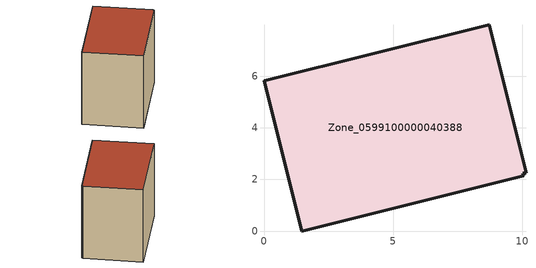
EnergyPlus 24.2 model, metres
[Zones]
Zone_0599100000040388
 floor ground (C_G): 10.15,2.27 10.03,2.24 10.06,2.14 1.46,0 0,5.82 8.72,7.99 z0
 wall outside (C_F): 10.15,2.27 8.72,7.99 0,5.82 1.46,0 10.06,2.14 10.03,2.24 10.15,2.27 z0:8.07
 roof outside (C_R): 10.03,2.24 10.15,2.27 8.72,7.99 0,5.82 1.46,0 10.06,2.14 z8.07
[BUILDING]
Pand.0599100000040388: North Axis=0; Terrain=City; Loads Convergence Tolerance Value=0.04; Temperature Convergence Tolerance Value=0.4; Solar Distribution=FullExterior; Maximum Number of Warmup Days=25; Minimum Number of Warmup Days=1
[Site:Location]
Rotterdam.The.Hague.AP_ZH_NLD Design_Conditions: Latitude=51.96; Longitude=4.45; Time Zone=1; Elevation=-4.5
[SITE:GROUNDTEMPERATURE:BUILDINGSURFACE]
18, 18, 18, 18, 18, 18, 18, 18, 18, 18, 18, 18
[MATERIAL] Thermal Absorptance=0.9; Solar Absorptance=0.7; Visible Absorptance=0.7
Name | Roughness | Thickness | Conductivity | Density | Specific Heat
G.TI.1965-1974 | MediumSmooth | 0.15 | 0.882353 | 540 | 1210
F.TI.1965-1974 | Rough | 0.3 | 0.697674 | 1920 | 840
R.TI.1965-1974 | MediumRough | 0.2 | 0.232558 | 1500 | 1000
[CONSTRUCTION]
C_G: G.TI.1965-1974
C_F: F.TI.1965-1974
C_R: R.TI.1965-1974
[ZONE]
Zone_0599100000040388: Type=1; Multiplier=1; Ceiling Height=Autocalculate; Volume=Autocalculate; Floor Area=autocalculate; Part of Total Floor Area=Yes
[ZONEINFILTRATION:DESIGNFLOWRATE]
Infil_Zone_0599100000040388: Zone or ZoneList or Space or SpaceList=Zone_0599100000040388; Schedule=AlwaysOn; Design Flow Rate Calculation Method=Flow/Area; Flow Rate per Floor Area=0.003; Constant Term Coefficient=1; Temperature Term Coefficient=0; Velocity Term Coefficient=0; Velocity Squared Term Coefficient=0
[HVACTEMPLATE:ZONE:IDEALLOADSAIRSYSTEM]
Zone_0599100000040388: Maximum Heating Supply Air Temperature=50; Minimum Cooling Supply Air Temperature=13; Maximum Heating Supply Air Humidity Ratio=0.0156; Minimum Cooling Supply Air Humidity Ratio=0.0077; Heating Limit=NoLimit; Cooling Limit=NoLimit; Dehumidification Control Type=ConstantSensibleHeatRatio; Cooling Sensible Heat Ratio=0.7; Dehumidification Setpoint=60; Humidification Control Type=None; Humidification Setpoint=30; Outdoor Air Method=None; Outdoor Air Flow Rate per Person=0.00944; Outdoor Air Flow Rate per Zone Floor Area=0; Outdoor Air Flow Rate per Zone=0; Demand Controlled Ventilation Type=None; Outdoor Air Economizer Type=NoEconomizer; Heat Recovery Type=None; Sensible Heat Recovery Effectiveness=0.7; Latent Heat Recovery Effectiveness=0.65
[ZONECONTROL:THERMOSTAT]
ThermostatControl_Zone_0599100000040388: Zone or ZoneList=Zone_0599100000040388; Control Type Schedule=DualSetpointControlType; Control 1=Thermostat_Zone_0599100000040388; Temperature Difference Between Cutout And Setpoint=0
[THERMOSTATSETPOINT:DUALSETPOINT]
Thermostat_Zone_0599100000040388: Heating Setpoint Temperature Schedule=HeatingSetpoint_Zone_0599100000040388; Cooling Setpoint Temperature Schedule=CoolingSetpoint_Zone_0599100000040388
[SCHEDULE:COMPACT]
HeatingSetpoint_Zone_0599100000040388: Through: 12/31, For: AllDays, Until: 24:00, 21
CoolingSetpoint_Zone_0599100000040388: Through: 12/31, For: AllDays, Until: 24:00, 24
DualSetpointControlType: Through: 12/31, For: AllDays, Until: 24:00, 4
AlwaysOn: Through: 12/31, For: AllDays, Until: 24:00, 1
